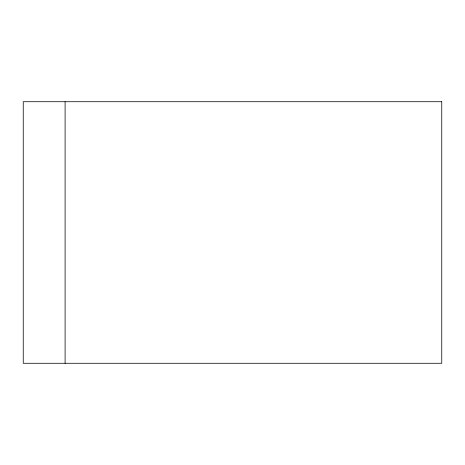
<?xml version="1.0" encoding="UTF-8"?>
<svg xmlns="http://www.w3.org/2000/svg" width="465" height="465" viewBox="0 0 465 465"><rect width="100%" height="100%" fill="white"/><g stroke="black" fill="none" stroke-linecap="round" stroke-linejoin="round"><path stroke-width="0.7" d="M65.1 101.719L65.1 363.281M441.75 101.719L23.25 101.719L23.25 363.281L441.75 363.281L441.75 101.719"/></g></svg>
